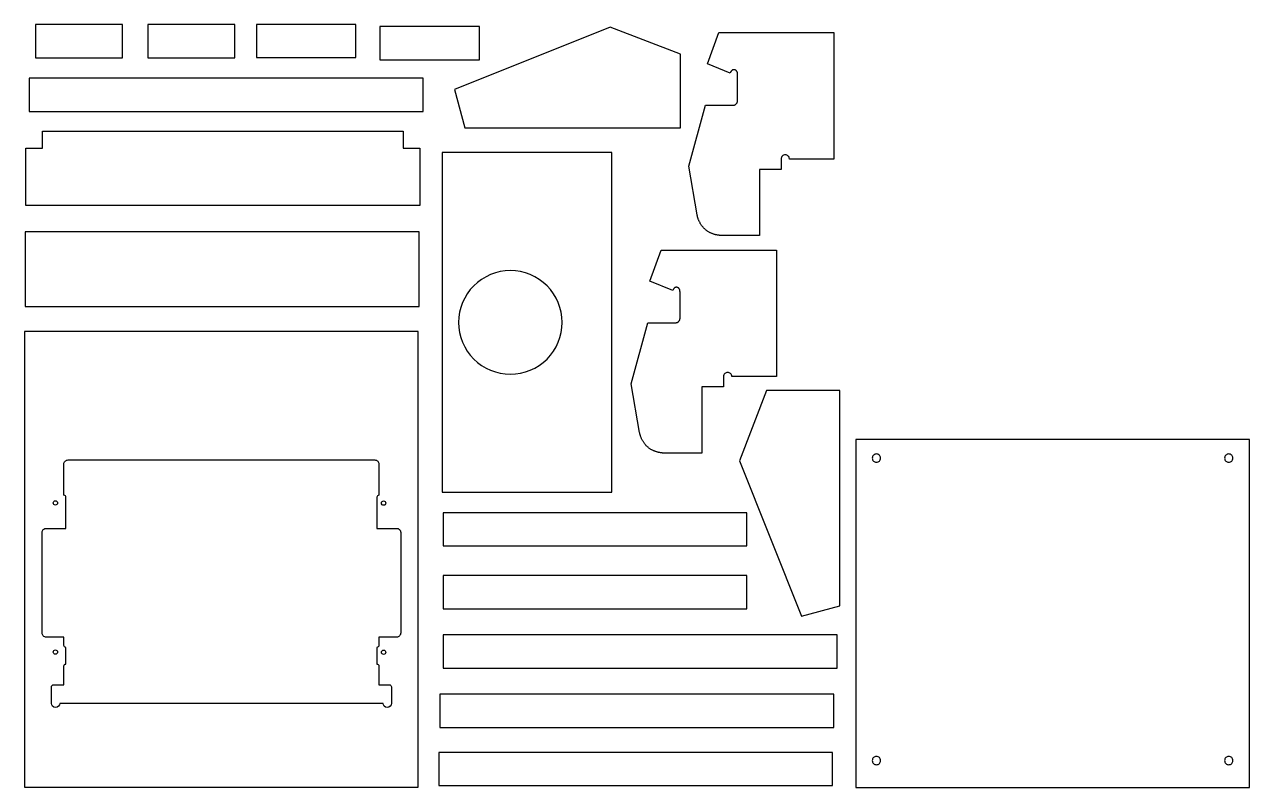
# Model space of a CAD drawing. Header units: millimetres. Extents: x 1 to 74.9, y 1 to 47.
import ezdxf

# ---------------------------------------------------------------- set-up
doc = ezdxf.new("R2010")
doc.units = ezdxf.units.MM
doc.header["$MEASUREMENT"] = 0

msp = doc.modelspace()

# ---------------------------------------------------------------- linework, layer by layer
at = {"flags": 128}
for points in [[(1.666866, 45.019231), (6.916866, 45.019231), (6.916866, 47.019231), (1.666866, 47.019231), (1.666866, 45.019231)], [(8.434644, 45.019231), (13.684644, 45.019231), (13.684644, 47.019231), (8.434644, 47.019231), (8.434644, 45.019231)], [(14.987226, 45.028303), (20.987226, 45.028303), (20.987226, 47.028303), (14.987226, 47.028303), (14.987226, 45.028303)], [(22.435191, 44.902066), (28.435191, 44.902066), (28.435191, 46.902066), (22.435191, 46.902066), (22.435191, 44.902066)], [(40.564102, 40.798406), (40.564102, 45.235906), (36.314102, 46.860906), (26.939102, 43.110906), (27.564102, 40.798406), (40.564102, 40.798406)], [(1.286904, 41.784153), (25.036904, 41.784153), (25.036904, 43.784153), (1.286904, 43.784153), (1.286904, 41.784153)], [(23.838926, 40.598243), (23.838926, 39.569672), (24.838926, 39.569672), (24.838926, 36.098243), (1.088926, 36.098243), (1.088926, 39.569672), (2.088926, 39.569672), (2.088926, 40.598243), (23.838926, 40.598243)], [(36.430197, 18.799468), (36.430197, 39.299468), (26.180197, 39.299468), (26.180197, 18.799468), (36.430197, 18.799468)], [(1.046675, 30.016706), (24.796675, 30.016706), (24.796675, 34.516706), (1.046675, 34.516706), (1.046675, 30.016706)], [(1, 1), (24.75, 1), (24.75, 28.5), (1, 28.5), (1, 1)], [(50.179152, 24.942494), (45.741652, 24.942494), (44.116652, 20.692494), (47.866652, 11.317494), (50.179152, 11.942494), (50.179152, 24.942494)], [(74.880319, 21.985653), (51.130319, 21.985653), (51.130319, 0.985653), (74.880319, 0.985653), (74.880319, 21.985653)], [(26.2421, 15.5595), (44.5546, 15.5595), (44.5546, 17.5595), (26.2421, 17.5595), (26.2421, 15.5595)], [(26.242125, 11.777502), (44.554625, 11.777502), (44.554625, 13.777502), (26.242125, 13.777502), (26.242125, 11.777502)], [(26.255752, 8.194561), (50.005752, 8.194561), (50.005752, 10.194561), (26.255752, 10.194561), (26.255752, 8.194561)], [(26.0567, 4.61162), (49.8067, 4.61162), (49.8067, 6.61162), (26.0567, 6.61162), (26.0567, 4.61162)], [(25.988863, 1.104797), (49.738863, 1.104797), (49.738863, 3.104797), (25.988863, 3.104797), (25.988863, 1.104797)]]:
    msp.add_lwpolyline(points, dxfattribs=at)
for points in [[(41.568707, 35.53577), (41.068707, 38.47327), (42.068707, 42.16077), (43.756207, 42.16077), (43.767292, 42.161153), (43.778434, 42.162283), (43.789606, 42.164134), (43.800782, 42.166679), (43.811934, 42.169891), (43.823036, 42.173743), (43.834062, 42.178209), (43.844983, 42.183262), (43.855774, 42.188874), (43.866407, 42.195019), (43.876856, 42.20167), (43.887093, 42.208801), (43.897093, 42.216384), (43.906828, 42.224393), (43.916272, 42.232801), (43.925397, 42.24158), (43.934177, 42.250705), (43.942584, 42.260149), (43.950593, 42.269884), (43.958176, 42.279884), (43.965307, 42.290122), (43.971958, 42.30057), (43.978103, 42.311204), (43.983716, 42.321994), (43.988768, 42.332916), (43.993234, 42.343941), (43.997086, 42.355043), (44.000298, 42.366195), (44.002843, 42.377371), (44.004694, 42.388543), (44.005824, 42.399685), (44.006207, 42.41077), (44.006207, 44.03577), (44.004818, 44.051068), (44.004538, 44.063933), (44.003708, 44.076629), (44.00234, 44.089141), (44.000449, 44.101452), (43.998049, 44.113547), (43.995152, 44.12541), (43.991771, 44.137026), (43.987922, 44.148379), (43.983616, 44.159453), (43.978868, 44.170233), (43.973691, 44.180702), (43.968099, 44.190845), (43.962105, 44.200647), (43.955722, 44.210091), (43.948964, 44.219162), (43.941845, 44.227845), (43.934379, 44.236123), (43.926577, 44.24398), (43.918455, 44.251402), (43.910026, 44.258372), (43.901303, 44.264875), (43.892299, 44.270894), (43.883029, 44.276415), (43.873505, 44.281422), (43.863742, 44.285898), (43.853752, 44.289829), (43.843549, 44.293197), (43.833148, 44.295989), (43.82256, 44.298187), (43.8118, 44.299777), (43.800881, 44.300743), (43.789818, 44.301068), (43.77573, 44.30054), (43.761884, 44.298977), (43.748309, 44.296413), (43.735033, 44.292879), (43.722083, 44.288409), (43.709487, 44.283034), (43.697274, 44.276788), (43.685472, 44.269703), (43.674108, 44.261812), (43.663211, 44.253147), (43.652809, 44.243741), (43.642929, 44.233627), (43.6336, 44.222836), (43.62485, 44.211403), (43.616707, 44.199359), (43.609199, 44.186736), (43.568707, 44.09827), (42.193707, 44.66077), (42.872203, 46.535738), (49.818707, 46.53577), (49.818707, 38.91077), (47.131207, 38.91077), (47.130817, 38.914107, 0.414214), (46.880817, 39.164107, 0.414214), (46.630817, 38.914107), (46.631207, 38.91077), (46.631207, 38.28577), (45.318707, 38.28577), (45.318707, 34.28577), (43.193707, 34.28577), (43.160849, 34.285995), (43.127696, 34.28668), (43.094275, 34.28784), (43.060614, 34.289492), (43.026739, 34.29165), (42.992678, 34.29433), (42.958458, 34.297548), (42.924107, 34.301319), (42.889652, 34.30566), (42.855119, 34.310584), (42.820538, 34.316109), (42.785934, 34.322249), (42.751334, 34.329021), (42.716768, 34.336439), (42.682261, 34.344519), (42.64784, 34.353277), (42.613534, 34.362728), (42.57937, 34.372888), (42.545374, 34.383772), (42.511574, 34.395397), (42.477998, 34.407777), (42.444672, 34.420928), (42.411625, 34.434866), (42.378882, 34.449606), (42.346472, 34.465163), (42.314422, 34.481554), (42.282759, 34.498794), (42.251511, 34.516898), (42.220704, 34.535882), (42.190366, 34.555762), (42.160525, 34.576553), (42.131207, 34.59827), (42.103611, 34.619991), (42.076542, 34.642575), (42.050011, 34.665986), (42.024032, 34.690186), (41.998615, 34.715137), (41.973772, 34.740802), (41.949517, 34.767143), (41.92586, 34.794123), (41.902813, 34.821705), (41.880389, 34.849851), (41.858599, 34.878522), (41.837455, 34.907683), (41.81697, 34.937295), (41.797155, 34.967321), (41.778022, 34.997723), (41.759583, 35.028463), (41.741851, 35.059505), (41.724836, 35.090811), (41.708551, 35.122343), (41.693008, 35.154063), (41.678219, 35.185935), (41.664196, 35.21792), (41.65095, 35.249981), (41.638494, 35.282081), (41.62684, 35.314183), (41.615999, 35.346247), (41.605983, 35.378238), (41.596805, 35.410118), (41.588477, 35.441848), (41.58101, 35.473392), (41.574416, 35.504712), (41.568707, 35.53577)], [(38.097198, 22.407154), (37.597198, 25.344654), (38.597198, 29.032154), (40.284698, 29.032154), (40.295783, 29.032537), (40.306925, 29.033667), (40.318097, 29.035518), (40.329273, 29.038063), (40.340425, 29.041275), (40.351527, 29.045127), (40.362553, 29.049593), (40.373474, 29.054645), (40.384265, 29.060258), (40.394898, 29.066403), (40.405347, 29.073054), (40.415584, 29.080185), (40.425584, 29.087768), (40.435319, 29.095777), (40.444763, 29.104184), (40.453888, 29.112964), (40.462667, 29.122089), (40.471075, 29.131533), (40.479084, 29.141268), (40.486667, 29.151268), (40.493798, 29.161505), (40.500449, 29.171954), (40.506594, 29.182587), (40.512207, 29.193378), (40.517259, 29.204299), (40.521725, 29.215325), (40.525577, 29.226427), (40.528789, 29.237579), (40.531334, 29.248755), (40.533185, 29.259927), (40.534315, 29.271069), (40.534698, 29.282154), (40.534698, 30.907154), (40.533308, 30.922452), (40.533029, 30.935317), (40.532198, 30.948013), (40.530831, 30.960524), (40.52894, 30.972836), (40.52654, 30.984931), (40.523642, 30.996794), (40.520262, 31.00841), (40.516413, 31.019763), (40.512107, 31.030837), (40.507359, 31.041617), (40.502182, 31.052086), (40.49659, 31.062229), (40.490596, 31.072031), (40.484213, 31.081475), (40.477455, 31.090546), (40.470336, 31.099229), (40.46287, 31.107506), (40.455068, 31.115364), (40.446946, 31.122786), (40.438517, 31.129756), (40.429794, 31.136259), (40.42079, 31.142278), (40.41152, 31.147799), (40.401996, 31.152806), (40.392233, 31.157282), (40.382243, 31.161212), (40.37204, 31.164581), (40.361638, 31.167373), (40.351051, 31.169571), (40.340291, 31.171161), (40.329372, 31.172127), (40.318308, 31.172452), (40.304221, 31.171924), (40.290375, 31.170361), (40.2768, 31.167797), (40.263524, 31.164263), (40.250574, 31.159792), (40.237978, 31.154418), (40.225765, 31.148172), (40.213963, 31.141087), (40.202599, 31.133196), (40.191702, 31.124531), (40.1813, 31.115125), (40.17142, 31.105011), (40.162091, 31.09422), (40.153341, 31.082787), (40.145198, 31.070742), (40.13769, 31.05812), (40.097198, 30.969654), (38.722198, 31.532154), (39.400693, 33.407122), (46.347198, 33.407154), (46.347198, 25.782154), (43.659698, 25.782154), (43.659308, 25.785491, 0.414214), (43.409308, 26.035491, 0.414214), (43.159308, 25.785491), (43.159698, 25.782154), (43.159698, 25.157154), (41.847198, 25.157154), (41.847198, 21.157154), (39.722198, 21.157154), (39.68934, 21.157379), (39.656187, 21.158064), (39.622766, 21.159224), (39.589105, 21.160875), (39.55523, 21.163034), (39.521169, 21.165714), (39.486949, 21.168932), (39.452598, 21.172703), (39.418143, 21.177044), (39.38361, 21.181968), (39.349029, 21.187493), (39.314424, 21.193633), (39.279825, 21.200405), (39.245259, 21.207822), (39.210752, 21.215903), (39.176331, 21.224661), (39.142025, 21.234112), (39.107861, 21.244272), (39.073865, 21.255156), (39.040065, 21.266781), (39.006489, 21.279161), (38.973163, 21.292312), (38.940115, 21.30625), (38.907373, 21.320989), (38.874963, 21.336547), (38.842913, 21.352938), (38.81125, 21.370178), (38.780002, 21.388282), (38.749195, 21.407266), (38.718857, 21.427146), (38.689016, 21.447937), (38.659698, 21.469654), (38.632102, 21.491374), (38.605033, 21.513959), (38.578502, 21.53737), (38.552523, 21.561569), (38.527106, 21.586521), (38.502263, 21.612186), (38.478008, 21.638527), (38.454351, 21.665507), (38.431304, 21.693089), (38.40888, 21.721234), (38.38709, 21.749906), (38.365946, 21.779067), (38.345461, 21.808679), (38.325646, 21.838704), (38.306513, 21.869106), (38.288074, 21.899847), (38.270342, 21.930889), (38.253327, 21.962195), (38.237042, 21.993726), (38.221499, 22.025447), (38.20671, 22.057319), (38.192687, 22.089304), (38.179441, 22.121365), (38.166985, 22.153465), (38.15533, 22.185566), (38.14449, 22.217631), (38.134474, 22.249622), (38.125296, 22.281501), (38.116968, 22.313232), (38.109501, 22.344776), (38.102907, 22.376096), (38.097198, 22.407154)], [(27.180192, 29.049434, 0.414214), (30.305192, 25.924434, 0.414214), (33.430192, 29.049434, 0.414214), (30.305192, 32.174434, 0.414214), (27.180192, 29.049434)], [(12.875, 20.75), (22.125, 20.75, -0.414214), (22.375, 20.5), (22.375, 18.625, 0.414214), (22.25, 18.5), (22.25, 16.625), (23.4375, 16.625, -0.414214), (23.6875, 16.375), (23.6875, 10.3125, -0.414214), (23.4375, 10.0625), (22.375, 10.0625), (22.375, 9.5625, -0.414214), (22.25, 9.4375), (22.25, 8.4375, -0.414214), (22.375, 8.3125), (22.375, 7.1875), (23, 7.1875, -0.414214), (23.125, 7.0625), (23.125, 6.0625, -1), (22.625, 6.0625), (12.875, 6.0625), (3.125, 6.0625, -1), (2.625, 6.0625), (2.625, 7.0625, -0.414214), (2.75, 7.1875), (3.375, 7.1875), (3.375, 8.3125, -0.414214), (3.5, 8.4375), (3.5, 9.4375, -0.414214), (3.375, 9.5625), (3.375, 10.0625), (2.3125, 10.0625, -0.414214), (2.0625, 10.3125), (2.0625, 16.375, -0.414214), (2.3125, 16.625), (3.5, 16.625), (3.5, 18.5, 0.414214), (3.375, 18.625), (3.375, 20.5, -0.414214), (3.625, 20.75), (12.875, 20.75)], [(52.380319, 20.610653, 0.414214), (52.630319, 20.860653, 0.414214), (52.380319, 21.110653, 0.414214), (52.130319, 20.860653, 0.414214), (52.380319, 20.610653)], [(73.630319, 20.610653, 0.414214), (73.880319, 20.860653, 0.414214), (73.630319, 21.110653, 0.414214), (73.380319, 20.860653, 0.414214), (73.630319, 20.610653)], [(2.991953, 18.156457, -0.414214), (2.861953, 18.026457, -0.414214), (2.731953, 18.156457, -0.414214), (2.861953, 18.286457, -0.414214), (2.991953, 18.156457)], [(22.784939, 18.144722, -0.414214), (22.654939, 18.014722, -0.414214), (22.524939, 18.144722, -0.414214), (22.654939, 18.274722, -0.414214), (22.784939, 18.144722)], [(2.991953, 9.156457, -0.414214), (2.861953, 9.026457, -0.414214), (2.731953, 9.156457, -0.414214), (2.861953, 9.286457, -0.414214), (2.991953, 9.156457)], [(22.784939, 9.144722, -0.414214), (22.654939, 9.014722, -0.414214), (22.524939, 9.144722, -0.414214), (22.654939, 9.274722, -0.414214), (22.784939, 9.144722)], [(52.380319, 2.360653, 0.414214), (52.630319, 2.610653, 0.414214), (52.380319, 2.860653, 0.414214), (52.130319, 2.610653, 0.414214), (52.380319, 2.360653)], [(73.630319, 2.360653, 0.414214), (73.880319, 2.610653, 0.414214), (73.630319, 2.860653, 0.414214), (73.380319, 2.610653, 0.414214), (73.630319, 2.360653)]]:
    msp.add_lwpolyline(points, format="xyb", dxfattribs=at)

doc.saveas('drawing.dxf')
